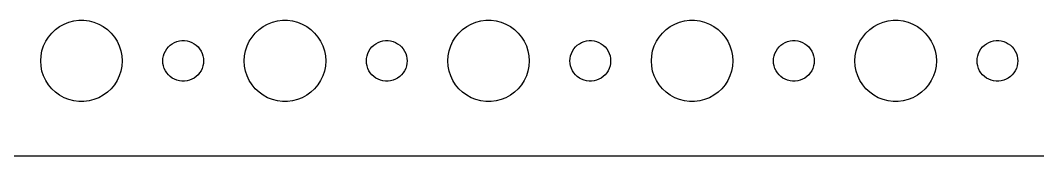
# Model space of a CAD drawing. Header units: metres. Extents: x -142 to 142, y -142 to 142.
# Drawn here: x -4.5 to 70.5, y -142 to -132 of the extents above; entities that cross this region are included whole.
import ezdxf

# ---------------------------------------------------------------- set-up
doc = ezdxf.new("R2010")
doc.units = ezdxf.units.M

msp = doc.modelspace()

# ---------------------------------------------------------------- linework, layer by layer
for p, q in [((-2.1869, -132.946), (-1.91226, -132.688)), ((-1.91226, -132.688), (-1.60747, -132.467)), ((-1.60747, -132.467), (-1.27733, -132.286)), ((-1.27733, -132.286), (-0.92705, -132.147)), ((-0.92705, -132.147), (-0.56213, -132.053)), ((-0.56213, -132.053), (-0.18837, -132.006)), ((-0.18837, -132.006), (0.18837, -132.006)), ((0.18837, -132.006), (0.56213, -132.053)), ((0.56213, -132.053), (0.92705, -132.147)), ((0.92705, -132.147), (1.27733, -132.286)), ((1.27733, -132.286), (1.60747, -132.467)), ((1.60747, -132.467), (1.91226, -132.688)), ((1.91226, -132.688), (2.1869, -132.946)), ((12.8131, -132.946), (13.0877, -132.688)), ((13.0877, -132.688), (13.3925, -132.467)), ((13.3925, -132.467), (13.7227, -132.286)), ((13.7227, -132.286), (14.0729, -132.147)), ((14.0729, -132.147), (14.4379, -132.053)), ((14.4379, -132.053), (14.8116, -132.006)), ((14.8116, -132.006), (15.1884, -132.006)), ((15.1884, -132.006), (15.5621, -132.053)), ((15.5621, -132.053), (15.927, -132.147)), ((15.927, -132.147), (16.2773, -132.286)), ((16.2773, -132.286), (16.6075, -132.467)), ((16.6075, -132.467), (16.9123, -132.688)), ((16.9123, -132.688), (17.1869, -132.946)), ((27.8131, -132.946), (28.0877, -132.688)), ((28.0877, -132.688), (28.3925, -132.467)), ((28.3925, -132.467), (28.7227, -132.286)), ((28.7227, -132.286), (29.0729, -132.147)), ((29.0729, -132.147), (29.4379, -132.053)), ((29.4379, -132.053), (29.8116, -132.006)), ((29.8116, -132.006), (30.1884, -132.006)), ((30.1884, -132.006), (30.5621, -132.053)), ((30.5621, -132.053), (30.927, -132.147)), ((30.927, -132.147), (31.2773, -132.286)), ((31.2773, -132.286), (31.6075, -132.467)), ((31.6075, -132.467), (31.9123, -132.688)), ((31.9123, -132.688), (32.1869, -132.946)), ((42.8131, -132.946), (43.0877, -132.688)), ((43.0877, -132.688), (43.3925, -132.467)), ((43.3925, -132.467), (43.7227, -132.286)), ((43.7227, -132.286), (44.0729, -132.147)), ((44.0729, -132.147), (44.4379, -132.053)), ((44.4379, -132.053), (44.8116, -132.006)), ((44.8116, -132.006), (45.1884, -132.006)), ((45.1884, -132.006), (45.5621, -132.053)), ((45.5621, -132.053), (45.927, -132.147)), ((45.927, -132.147), (46.2773, -132.286)), ((46.2773, -132.286), (46.6075, -132.467)), ((46.6075, -132.467), (46.9123, -132.688)), ((46.9123, -132.688), (47.1869, -132.946)), ((57.8131, -132.946), (58.0877, -132.688)), ((58.0877, -132.688), (58.3925, -132.467)), ((58.3925, -132.467), (58.7227, -132.286)), ((58.7227, -132.286), (59.0729, -132.147)), ((59.0729, -132.147), (59.4379, -132.053)), ((59.4379, -132.053), (59.8116, -132.006)), ((59.8116, -132.006), (60.1884, -132.006)), ((60.1884, -132.006), (60.5621, -132.053)), ((60.5621, -132.053), (60.927, -132.147)), ((60.927, -132.147), (61.2773, -132.286)), ((61.2773, -132.286), (61.6075, -132.467)), ((61.6075, -132.467), (61.9123, -132.688)), ((61.9123, -132.688), (62.1869, -132.946)), ((-2.62891, -133.555), (-2.42705, -133.237)), ((-2.42705, -133.237), (-2.1869, -132.946)), ((2.1869, -132.946), (2.42705, -133.237)), ((2.42705, -133.237), (2.62891, -133.555)), ((12.3711, -133.555), (12.5729, -133.237)), ((12.5729, -133.237), (12.8131, -132.946)), ((17.1869, -132.946), (17.427, -133.237)), ((17.427, -133.237), (17.6289, -133.555)), ((27.3711, -133.555), (27.5729, -133.237)), ((27.5729, -133.237), (27.8131, -132.946)), ((32.1869, -132.946), (32.427, -133.237)), ((32.427, -133.237), (32.6289, -133.555)), ((42.3711, -133.555), (42.5729, -133.237)), ((42.5729, -133.237), (42.8131, -132.946)), ((47.1869, -132.946), (47.427, -133.237)), ((47.427, -133.237), (47.6289, -133.555)), ((57.3711, -133.555), (57.5729, -133.237)), ((57.5729, -133.237), (57.8131, -132.946)), ((62.1869, -132.946), (62.427, -133.237)), ((62.427, -133.237), (62.6289, -133.555)), ((-2.90575, -134.254), (-2.78932, -133.896)), ((-2.78932, -133.896), (-2.62891, -133.555)), ((2.62891, -133.555), (2.78932, -133.896)), ((2.78932, -133.896), (2.90575, -134.254)), ((6.18553, -134.277), (6.28647, -134.118)), ((6.28647, -134.118), (6.40654, -133.973)), ((6.40654, -133.973), (6.54385, -133.844)), ((6.54385, -133.844), (6.69626, -133.734)), ((6.69626, -133.734), (6.86133, -133.643)), ((6.86133, -133.643), (7.03647, -133.573)), ((7.03647, -133.573), (7.21892, -133.527)), ((7.21892, -133.527), (7.40581, -133.503)), ((7.40581, -133.503), (7.59418, -133.503)), ((7.59418, -133.503), (7.78107, -133.527)), ((7.78107, -133.527), (7.96352, -133.573)), ((7.96352, -133.573), (8.13866, -133.643)), ((8.13866, -133.643), (8.30373, -133.734)), ((8.30373, -133.734), (8.45613, -133.844)), ((8.45613, -133.844), (8.59344, -133.973)), ((8.59344, -133.973), (8.71352, -134.118)), ((8.71352, -134.118), (8.81445, -134.277)), ((12.0942, -134.254), (12.2107, -133.896)), ((12.2107, -133.896), (12.3711, -133.555)), ((17.6289, -133.555), (17.7893, -133.896)), ((17.7893, -133.896), (17.9057, -134.254)), ((21.1855, -134.277), (21.2865, -134.118)), ((21.2865, -134.118), (21.4065, -133.973)), ((21.4065, -133.973), (21.5439, -133.844)), ((21.5439, -133.844), (21.6963, -133.734)), ((21.6963, -133.734), (21.8613, -133.643)), ((21.8613, -133.643), (22.0365, -133.573)), ((22.0365, -133.573), (22.2189, -133.527)), ((22.2189, -133.527), (22.4058, -133.503)), ((22.4058, -133.503), (22.5942, -133.503)), ((22.5942, -133.503), (22.7811, -133.527)), ((22.7811, -133.527), (22.9635, -133.573)), ((22.9635, -133.573), (23.1387, -133.643)), ((23.1387, -133.643), (23.3037, -133.734)), ((23.3037, -133.734), (23.4561, -133.844)), ((23.4561, -133.844), (23.5934, -133.973)), ((23.5934, -133.973), (23.7135, -134.118)), ((23.7135, -134.118), (23.8145, -134.277)), ((27.0942, -134.254), (27.2107, -133.896)), ((27.2107, -133.896), (27.3711, -133.555)), ((32.6289, -133.555), (32.7893, -133.896)), ((32.7893, -133.896), (32.9057, -134.254)), ((36.1855, -134.277), (36.2865, -134.118)), ((36.2865, -134.118), (36.4065, -133.973)), ((36.4065, -133.973), (36.5439, -133.844)), ((36.5439, -133.844), (36.6963, -133.734)), ((36.6963, -133.734), (36.8613, -133.643)), ((36.8613, -133.643), (37.0365, -133.573)), ((37.0365, -133.573), (37.2189, -133.527)), ((37.2189, -133.527), (37.4058, -133.503)), ((37.4058, -133.503), (37.5942, -133.503)), ((37.5942, -133.503), (37.7811, -133.527)), ((37.7811, -133.527), (37.9635, -133.573)), ((37.9635, -133.573), (38.1387, -133.643)), ((38.1387, -133.643), (38.3037, -133.734)), ((38.3037, -133.734), (38.4561, -133.844)), ((38.4561, -133.844), (38.5934, -133.973)), ((38.5934, -133.973), (38.7135, -134.118)), ((38.7135, -134.118), (38.8145, -134.277)), ((42.0942, -134.254), (42.2107, -133.896)), ((42.2107, -133.896), (42.3711, -133.555)), ((47.6289, -133.555), (47.7893, -133.896)), ((47.7893, -133.896), (47.9057, -134.254)), ((51.1855, -134.277), (51.2865, -134.118)), ((51.2865, -134.118), (51.4065, -133.973)), ((51.4065, -133.973), (51.5439, -133.844)), ((51.5439, -133.844), (51.6963, -133.734)), ((51.6963, -133.734), (51.8613, -133.643)), ((51.8613, -133.643), (52.0365, -133.573)), ((52.0365, -133.573), (52.2189, -133.527)), ((52.2189, -133.527), (52.4058, -133.503)), ((52.4058, -133.503), (52.5942, -133.503)), ((52.5942, -133.503), (52.7811, -133.527)), ((52.7811, -133.527), (52.9635, -133.573)), ((52.9635, -133.573), (53.1387, -133.643)), ((53.1387, -133.643), (53.3037, -133.734)), ((53.3037, -133.734), (53.4561, -133.844)), ((53.4561, -133.844), (53.5934, -133.973)), ((53.5934, -133.973), (53.7135, -134.118)), ((53.7135, -134.118), (53.8145, -134.277)), ((57.0942, -134.254), (57.2107, -133.896)), ((57.2107, -133.896), (57.3711, -133.555)), ((62.6289, -133.555), (62.7893, -133.896)), ((62.7893, -133.896), (62.9057, -134.254)), ((66.1855, -134.277), (66.2865, -134.118)), ((66.2865, -134.118), (66.4065, -133.973)), ((66.4065, -133.973), (66.5439, -133.844)), ((66.5439, -133.844), (66.6963, -133.734)), ((66.6963, -133.734), (66.8613, -133.643)), ((66.8613, -133.643), (67.0365, -133.573)), ((67.0365, -133.573), (67.2189, -133.527)), ((67.2189, -133.527), (67.4058, -133.503)), ((67.4058, -133.503), (67.5942, -133.503)), ((67.5942, -133.503), (67.7811, -133.527)), ((67.7811, -133.527), (67.9635, -133.573)), ((67.9635, -133.573), (68.1387, -133.643)), ((68.1387, -133.643), (68.3037, -133.734)), ((68.3037, -133.734), (68.4561, -133.844)), ((68.4561, -133.844), (68.5934, -133.973)), ((68.5934, -133.973), (68.7135, -134.118)), ((68.7135, -134.118), (68.8145, -134.277)), ((-3, -135), (-2.97633, -134.624)), ((-2.97633, -134.624), (-2.90575, -134.254)), ((2.90575, -134.254), (2.97633, -134.624)), ((2.97633, -134.624), (3, -135)), ((6, -135), (6.01183, -134.812)), ((6.01183, -134.812), (6.04712, -134.627)), ((6.04712, -134.627), (6.10533, -134.448)), ((6.10533, -134.448), (6.18553, -134.277)), ((8.81445, -134.277), (8.89465, -134.448)), ((8.89465, -134.448), (8.95287, -134.627)), ((8.95287, -134.627), (8.98816, -134.812)), ((8.98816, -134.812), (9, -135)), ((12, -135), (12.0237, -134.624)), ((12.0237, -134.624), (12.0942, -134.254)), ((17.9057, -134.254), (17.9763, -134.624)), ((17.9763, -134.624), (18, -135)), ((21, -135), (21.0118, -134.812)), ((21.0118, -134.812), (21.0471, -134.627)), ((21.0471, -134.627), (21.1053, -134.448)), ((21.1053, -134.448), (21.1855, -134.277)), ((23.8145, -134.277), (23.8947, -134.448)), ((23.8947, -134.448), (23.9529, -134.627)), ((23.9529, -134.627), (23.9882, -134.812)), ((23.9882, -134.812), (24, -135)), ((27, -135), (27.0237, -134.624)), ((27.0237, -134.624), (27.0942, -134.254)), ((32.9057, -134.254), (32.9763, -134.624)), ((32.9763, -134.624), (33, -135)), ((36, -135), (36.0118, -134.812)), ((36.0118, -134.812), (36.0471, -134.627)), ((36.0471, -134.627), (36.1053, -134.448)), ((36.1053, -134.448), (36.1855, -134.277)), ((38.8145, -134.277), (38.8947, -134.448)), ((38.8947, -134.448), (38.9529, -134.627)), ((38.9529, -134.627), (38.9882, -134.812)), ((38.9882, -134.812), (39, -135)), ((42, -135), (42.0237, -134.624)), ((42.0237, -134.624), (42.0942, -134.254)), ((47.9057, -134.254), (47.9763, -134.624)), ((47.9763, -134.624), (48, -135)), ((51, -135), (51.0118, -134.812)), ((51.0118, -134.812), (51.0471, -134.627)), ((51.0471, -134.627), (51.1053, -134.448)), ((51.1053, -134.448), (51.1855, -134.277)), ((53.8145, -134.277), (53.8947, -134.448)), ((53.8947, -134.448), (53.9529, -134.627)), ((53.9529, -134.627), (53.9882, -134.812)), ((53.9882, -134.812), (54, -135)), ((57, -135), (57.0237, -134.624)), ((57.0237, -134.624), (57.0942, -134.254)), ((62.9057, -134.254), (62.9763, -134.624)), ((62.9763, -134.624), (63, -135)), ((66, -135), (66.0118, -134.812)), ((66.0118, -134.812), (66.0471, -134.627)), ((66.0471, -134.627), (66.1053, -134.448)), ((66.1053, -134.448), (66.1855, -134.277)), ((68.8145, -134.277), (68.8947, -134.448)), ((68.8947, -134.448), (68.9529, -134.627)), ((68.9529, -134.627), (68.9882, -134.812)), ((68.9882, -134.812), (69, -135)), ((-2.97633, -135.376), (-3, -135)), ((-2.90575, -135.746), (-2.97633, -135.376)), ((2.97633, -135.376), (2.90575, -135.746)), ((3, -135), (2.97633, -135.376)), ((6.01183, -135.188), (6, -135)), ((6.04712, -135.373), (6.01183, -135.188)), ((6.10533, -135.552), (6.04712, -135.373)), ((6.18553, -135.723), (6.10533, -135.552)), ((8.89465, -135.552), (8.81445, -135.723)), ((8.95287, -135.373), (8.89465, -135.552)), ((8.98816, -135.188), (8.95287, -135.373)), ((9, -135), (8.98816, -135.188)), ((12.0237, -135.376), (12, -135)), ((12.0942, -135.746), (12.0237, -135.376)), ((17.9763, -135.376), (17.9057, -135.746)), ((18, -135), (17.9763, -135.376)), ((21.0118, -135.188), (21, -135)), ((21.0471, -135.373), (21.0118, -135.188)), ((21.1053, -135.552), (21.0471, -135.373)), ((21.1855, -135.723), (21.1053, -135.552)), ((23.8947, -135.552), (23.8145, -135.723)), ((23.9529, -135.373), (23.8947, -135.552)), ((23.9882, -135.188), (23.9529, -135.373)), ((24, -135), (23.9882, -135.188)), ((27.0237, -135.376), (27, -135)), ((27.0942, -135.746), (27.0237, -135.376)), ((32.9763, -135.376), (32.9057, -135.746)), ((33, -135), (32.9763, -135.376)), ((36.0118, -135.188), (36, -135)), ((36.0471, -135.373), (36.0118, -135.188)), ((36.1053, -135.552), (36.0471, -135.373)), ((36.1855, -135.723), (36.1053, -135.552)), ((38.8947, -135.552), (38.8145, -135.723)), ((38.9529, -135.373), (38.8947, -135.552)), ((38.9882, -135.188), (38.9529, -135.373)), ((39, -135), (38.9882, -135.188)), ((42.0237, -135.376), (42, -135)), ((42.0942, -135.746), (42.0237, -135.376)), ((47.9763, -135.376), (47.9057, -135.746)), ((48, -135), (47.9763, -135.376)), ((51.0118, -135.188), (51, -135)), ((51.0471, -135.373), (51.0118, -135.188)), ((51.1053, -135.552), (51.0471, -135.373)), ((51.1855, -135.723), (51.1053, -135.552)), ((53.8947, -135.552), (53.8145, -135.723)), ((53.9529, -135.373), (53.8947, -135.552)), ((53.9882, -135.188), (53.9529, -135.373)), ((54, -135), (53.9882, -135.188)), ((57.0237, -135.376), (57, -135)), ((57.0942, -135.746), (57.0237, -135.376)), ((62.9763, -135.376), (62.9057, -135.746)), ((63, -135), (62.9763, -135.376)), ((66.0118, -135.188), (66, -135)), ((66.0471, -135.373), (66.0118, -135.188)), ((66.1053, -135.552), (66.0471, -135.373)), ((66.1855, -135.723), (66.1053, -135.552)), ((68.8947, -135.552), (68.8145, -135.723)), ((68.9529, -135.373), (68.8947, -135.552)), ((68.9882, -135.188), (68.9529, -135.373)), ((69, -135), (68.9882, -135.188)), ((-2.78932, -136.104), (-2.90575, -135.746)), ((-2.62891, -136.445), (-2.78932, -136.104)), ((2.78932, -136.104), (2.62891, -136.445)), ((2.90575, -135.746), (2.78932, -136.104)), ((6.28647, -135.882), (6.18553, -135.723)), ((6.40654, -136.027), (6.28647, -135.882)), ((6.54385, -136.156), (6.40654, -136.027)), ((6.69626, -136.266), (6.54385, -136.156)), ((6.86133, -136.357), (6.69626, -136.266)), ((7.03647, -136.427), (6.86133, -136.357)), ((7.21892, -136.473), (7.03647, -136.427)), ((7.96352, -136.427), (7.78107, -136.473)), ((8.13866, -136.357), (7.96352, -136.427)), ((8.30373, -136.266), (8.13866, -136.357)), ((8.45613, -136.156), (8.30373, -136.266)), ((8.59344, -136.027), (8.45613, -136.156)), ((8.71352, -135.882), (8.59344, -136.027)), ((8.81445, -135.723), (8.71352, -135.882)), ((12.2107, -136.104), (12.0942, -135.746)), ((12.3711, -136.445), (12.2107, -136.104)), ((17.7893, -136.104), (17.6289, -136.445)), ((17.9057, -135.746), (17.7893, -136.104)), ((21.2865, -135.882), (21.1855, -135.723)), ((21.4065, -136.027), (21.2865, -135.882)), ((21.5439, -136.156), (21.4065, -136.027)), ((21.6963, -136.266), (21.5439, -136.156)), ((21.8613, -136.357), (21.6963, -136.266)), ((22.0365, -136.427), (21.8613, -136.357)), ((22.2189, -136.473), (22.0365, -136.427)), ((22.9635, -136.427), (22.7811, -136.473)), ((23.1387, -136.357), (22.9635, -136.427)), ((23.3037, -136.266), (23.1387, -136.357)), ((23.4561, -136.156), (23.3037, -136.266)), ((23.5934, -136.027), (23.4561, -136.156)), ((23.7135, -135.882), (23.5934, -136.027)), ((23.8145, -135.723), (23.7135, -135.882)), ((27.2107, -136.104), (27.0942, -135.746)), ((27.3711, -136.445), (27.2107, -136.104)), ((32.7893, -136.104), (32.6289, -136.445)), ((32.9057, -135.746), (32.7893, -136.104)), ((36.2865, -135.882), (36.1855, -135.723)), ((36.4065, -136.027), (36.2865, -135.882)), ((36.5439, -136.156), (36.4065, -136.027)), ((36.6963, -136.266), (36.5439, -136.156)), ((36.8613, -136.357), (36.6963, -136.266)), ((37.0365, -136.427), (36.8613, -136.357)), ((37.2189, -136.473), (37.0365, -136.427)), ((37.9635, -136.427), (37.7811, -136.473)), ((38.1387, -136.357), (37.9635, -136.427)), ((38.3037, -136.266), (38.1387, -136.357)), ((38.4561, -136.156), (38.3037, -136.266)), ((38.5934, -136.027), (38.4561, -136.156)), ((38.7135, -135.882), (38.5934, -136.027)), ((38.8145, -135.723), (38.7135, -135.882)), ((42.2107, -136.104), (42.0942, -135.746)), ((42.3711, -136.445), (42.2107, -136.104)), ((47.7893, -136.104), (47.6289, -136.445)), ((47.9057, -135.746), (47.7893, -136.104)), ((51.2865, -135.882), (51.1855, -135.723)), ((51.4065, -136.027), (51.2865, -135.882)), ((51.5439, -136.156), (51.4065, -136.027)), ((51.6963, -136.266), (51.5439, -136.156)), ((51.8613, -136.357), (51.6963, -136.266)), ((52.0365, -136.427), (51.8613, -136.357)), ((52.2189, -136.473), (52.0365, -136.427)), ((52.9635, -136.427), (52.7811, -136.473)), ((53.1387, -136.357), (52.9635, -136.427)), ((53.3037, -136.266), (53.1387, -136.357)), ((53.4561, -136.156), (53.3037, -136.266)), ((53.5934, -136.027), (53.4561, -136.156)), ((53.7135, -135.882), (53.5934, -136.027)), ((53.8145, -135.723), (53.7135, -135.882)), ((57.2107, -136.104), (57.0942, -135.746)), ((57.3711, -136.445), (57.2107, -136.104)), ((62.7893, -136.104), (62.6289, -136.445)), ((62.9057, -135.746), (62.7893, -136.104)), ((66.2865, -135.882), (66.1855, -135.723)), ((66.4065, -136.027), (66.2865, -135.882)), ((66.5439, -136.156), (66.4065, -136.027)), ((66.6963, -136.266), (66.5439, -136.156)), ((66.8613, -136.357), (66.6963, -136.266)), ((67.0365, -136.427), (66.8613, -136.357)), ((67.2189, -136.473), (67.0365, -136.427)), ((67.9635, -136.427), (67.7811, -136.473)), ((68.1387, -136.357), (67.9635, -136.427)), ((68.3037, -136.266), (68.1387, -136.357)), ((68.4561, -136.156), (68.3037, -136.266)), ((68.5934, -136.027), (68.4561, -136.156)), ((68.7135, -135.882), (68.5934, -136.027)), ((68.8145, -135.723), (68.7135, -135.882)), ((-2.42705, -136.763), (-2.62891, -136.445)), ((-2.1869, -137.054), (-2.42705, -136.763)), ((-1.91226, -137.312), (-2.1869, -137.054)), ((2.1869, -137.054), (1.91226, -137.312)), ((2.42705, -136.763), (2.1869, -137.054)), ((2.62891, -136.445), (2.42705, -136.763)), ((7.40581, -136.497), (7.21892, -136.473)), ((7.59418, -136.497), (7.40581, -136.497)), ((7.78107, -136.473), (7.59418, -136.497)), ((12.5729, -136.763), (12.3711, -136.445)), ((12.8131, -137.054), (12.5729, -136.763)), ((13.0877, -137.312), (12.8131, -137.054)), ((17.1869, -137.054), (16.9123, -137.312)), ((17.427, -136.763), (17.1869, -137.054)), ((17.6289, -136.445), (17.427, -136.763)), ((22.4058, -136.497), (22.2189, -136.473)), ((22.5942, -136.497), (22.4058, -136.497)), ((22.7811, -136.473), (22.5942, -136.497)), ((27.5729, -136.763), (27.3711, -136.445)), ((27.8131, -137.054), (27.5729, -136.763)), ((28.0877, -137.312), (27.8131, -137.054)), ((32.1869, -137.054), (31.9123, -137.312)), ((32.427, -136.763), (32.1869, -137.054)), ((32.6289, -136.445), (32.427, -136.763)), ((37.4058, -136.497), (37.2189, -136.473)), ((37.5942, -136.497), (37.4058, -136.497)), ((37.7811, -136.473), (37.5942, -136.497)), ((42.5729, -136.763), (42.3711, -136.445)), ((42.8131, -137.054), (42.5729, -136.763)), ((43.0877, -137.312), (42.8131, -137.054)), ((47.1869, -137.054), (46.9123, -137.312)), ((47.427, -136.763), (47.1869, -137.054)), ((47.6289, -136.445), (47.427, -136.763)), ((52.4058, -136.497), (52.2189, -136.473)), ((52.5942, -136.497), (52.4058, -136.497)), ((52.7811, -136.473), (52.5942, -136.497)), ((57.5729, -136.763), (57.3711, -136.445)), ((57.8131, -137.054), (57.5729, -136.763)), ((58.0877, -137.312), (57.8131, -137.054)), ((62.1869, -137.054), (61.9123, -137.312)), ((62.427, -136.763), (62.1869, -137.054)), ((62.6289, -136.445), (62.427, -136.763)), ((67.4058, -136.497), (67.2189, -136.473)), ((67.5942, -136.497), (67.4058, -136.497)), ((67.7811, -136.473), (67.5942, -136.497)), ((-1.60747, -137.533), (-1.91226, -137.312)), ((-1.27733, -137.714), (-1.60747, -137.533)), ((-0.92705, -137.853), (-1.27733, -137.714)), ((-0.56213, -137.947), (-0.92705, -137.853)), ((0.92705, -137.853), (0.56213, -137.947)), ((1.27733, -137.714), (0.92705, -137.853)), ((1.60747, -137.533), (1.27733, -137.714)), ((1.91226, -137.312), (1.60747, -137.533)), ((13.3925, -137.533), (13.0877, -137.312)), ((13.7227, -137.714), (13.3925, -137.533)), ((14.0729, -137.853), (13.7227, -137.714)), ((14.4379, -137.947), (14.0729, -137.853)), ((15.927, -137.853), (15.5621, -137.947)), ((16.2773, -137.714), (15.927, -137.853)), ((16.6075, -137.533), (16.2773, -137.714)), ((16.9123, -137.312), (16.6075, -137.533)), ((28.3925, -137.533), (28.0877, -137.312)), ((28.7227, -137.714), (28.3925, -137.533)), ((29.0729, -137.853), (28.7227, -137.714)), ((29.4379, -137.947), (29.0729, -137.853)), ((30.927, -137.853), (30.5621, -137.947)), ((31.2773, -137.714), (30.927, -137.853)), ((31.6075, -137.533), (31.2773, -137.714)), ((31.9123, -137.312), (31.6075, -137.533)), ((43.3925, -137.533), (43.0877, -137.312)), ((43.7227, -137.714), (43.3925, -137.533)), ((44.0729, -137.853), (43.7227, -137.714)), ((44.4379, -137.947), (44.0729, -137.853)), ((45.927, -137.853), (45.5621, -137.947)), ((46.2773, -137.714), (45.927, -137.853)), ((46.6075, -137.533), (46.2773, -137.714)), ((46.9123, -137.312), (46.6075, -137.533)), ((58.3925, -137.533), (58.0877, -137.312)), ((58.7227, -137.714), (58.3925, -137.533)), ((59.0729, -137.853), (58.7227, -137.714)), ((59.4379, -137.947), (59.0729, -137.853)), ((60.927, -137.853), (60.5621, -137.947)), ((61.2773, -137.714), (60.927, -137.853)), ((61.6075, -137.533), (61.2773, -137.714)), ((61.9123, -137.312), (61.6075, -137.533)), ((-0.18837, -137.994), (-0.56213, -137.947)), ((0.18837, -137.994), (-0.18837, -137.994)), ((0.56213, -137.947), (0.18837, -137.994)), ((14.8116, -137.994), (14.4379, -137.947)), ((15.1884, -137.994), (14.8116, -137.994)), ((15.5621, -137.947), (15.1884, -137.994)), ((29.8116, -137.994), (29.4379, -137.947)), ((30.1884, -137.994), (29.8116, -137.994)), ((30.5621, -137.947), (30.1884, -137.994)), ((44.8116, -137.994), (44.4379, -137.947)), ((45.1884, -137.994), (44.8116, -137.994)), ((45.5621, -137.947), (45.1884, -137.994)), ((59.8116, -137.994), (59.4379, -137.947)), ((60.1884, -137.994), (59.8116, -137.994)), ((60.5621, -137.947), (60.1884, -137.994)), ((-137.314, -141.99), (137.314, -141.99))]:
    msp.add_line(p, q)

doc.saveas('drawing.dxf')
